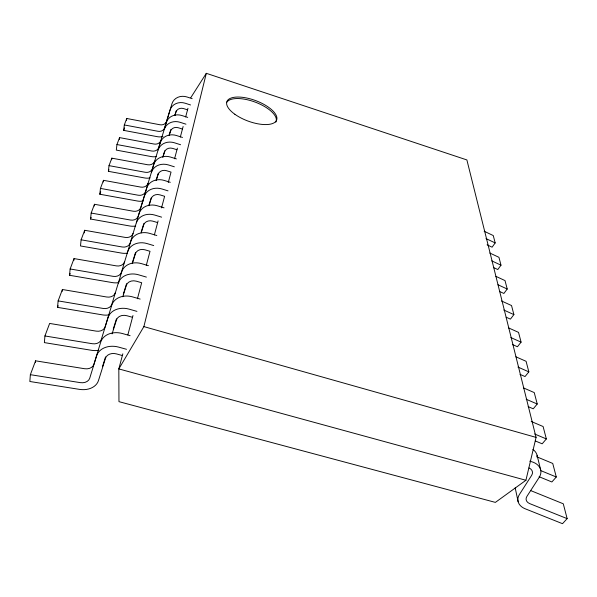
<?xml version="1.0" encoding="UTF-8"?>
<svg xmlns="http://www.w3.org/2000/svg" width="597" height="597" viewBox="0 0 597 597"><rect width="100%" height="100%" fill="white"/><g stroke="black" fill="none" stroke-linecap="round" stroke-linejoin="round"><path stroke-width="0.9" d="M130.094 335.686L122.37 333.514A17.977 13.918 12.2 0 0 100.729 342.096L93.893 364.319A8.94 6.798 13.2 0 1 84.543 368.715L35.574 360.827L30.357 374.677L29.85 381.498L79.505 389.378A18.201 13.716 13 0 0 98.475 380.558L105.497 358.215A9.149 7.022 11.9 0 1 116.482 353.909L122.37 355.536M35.439 362.521L35.574 360.827M140.153 299.075L132.385 296.843A17.089 13.559 12.8 0 0 111.751 305.194L105.102 326.835A8.5 6.627 13.9 0 1 96.177 331.126L49.641 323.44L44.924 335.962L44.379 342.611L91.535 350.297A17.298 13.373 13.7 0 0 98.617 350.275M109.184 314.843A16.477 13.037 14.4 0 1 102.438 314.873L57.551 307.365L58.125 300.888L62.409 289.508L106.729 297.007A8.104 6.463 14.7 0 0 115.273 292.828M62.237 291.343L62.409 289.508M118.818 282.575A15.731 12.701 15.2 0 1 112.363 282.597L69.536 275.284L70.133 268.971L74.043 258.583L116.363 265.889A7.746 6.291 15.4 0 0 124.549 261.822M73.871 260.374L74.043 258.583M133.034 233.442A7.418 6.134 16.2 0 1 125.176 237.405L84.684 230.285L81.102 239.807L80.498 245.957L121.445 253.083A15.052 12.373 16 0 0 127.624 253.061M84.423 232.897L84.684 230.285M135.706 225.964A14.432 12.059 16.8 0 1 129.788 225.987L90.55 219.032L91.177 213.047L94.468 204.286L133.273 211.226A7.112 5.977 17.1 0 0 140.832 207.368L146.81 187.898A14.283 12.179 16 0 1 164.182 180.421L170.279 182.309M94.289 205.987L94.468 204.286M143.161 201.002A13.858 11.753 17.7 0 1 137.467 201.025L99.818 194.241L100.445 188.406L103.482 180.324L140.743 187.092A6.836 5.821 18 0 0 148.026 183.324M103.303 181.973L103.482 180.324M150.041 177.928A13.335 11.455 18.7 0 1 144.571 177.943L108.378 171.332L109.012 165.638L111.826 158.16L147.653 164.757A6.582 5.679 19 0 0 154.675 161.086M111.639 159.772L111.826 158.16M160.847 140.467A6.343 5.537 20 0 1 154.063 144.041L119.557 137.608L116.945 144.549L116.311 150.101L151.153 156.556A12.843 11.164 19.7 0 0 156.429 156.533M119.348 139.444L119.557 137.608M162.974 136.504A12.395 10.888 20.8 0 1 157.272 136.668L123.683 130.37L124.318 124.952L126.751 118.49L160.026 124.773A6.119 5.395 21.2 0 0 166.585 121.281L171.966 103.714A12.283 10.977 20.3 0 1 186.98 96.975L192.189 98.677M126.534 120.281L126.751 118.49M122.825 353.827L118.825 368.916L118.96 401.654L495.376 502.39L525.927 480.272L536.069 437.392L466.884 159.936L206.308 73.312L190.771 97.692M525.927 480.272L118.825 368.916L143.884 326.604L206.308 73.312M127.862 334.85L132.974 315.552M137.437 298.739L141.683 282.739L136.37 281.194A8.276 6.664 13.3 0 0 126.377 285.276L122.788 296.761M146.287 265.374L150.019 251.307L144.959 249.807A7.903 6.485 14.1 0 0 135.4 253.777L132.444 263.24M154.369 234.927L158.086 220.905M161.533 207.898L164.615 196.301L159.981 194.876A7.246 6.149 15.7 0 0 151.19 198.637L148.974 205.764M168.272 182.495L171.033 172.1L166.593 170.712A6.955 5.985 16.6 0 0 158.138 174.369L156.25 180.443M174.57 158.765L177.391 148.123M180.324 137.079L183.122 126.519M185.66 116.945L187.958 108.281M174.839 115.258L176.197 110.87M174.914 115.505L176.011 111.967A6.216 5.537 19.9 0 1 183.592 108.579L187.54 109.863M169.257 134.668L170.854 129.534M169.152 135.549L170.488 131.228A6.448 5.679 18.7 0 1 178.346 127.758L182.443 129.071M162.839 156.907L164.75 150.757M162.899 157.287L164.548 151.974A6.694 5.828 17.6 0 1 172.697 148.407L176.958 149.757M156.138 180.175L158.28 173.294M148.989 205.017L151.19 197.95M141.19 232.091L143.892 223.42M141.183 232.882L143.638 225.009A7.56 6.313 14.9 0 1 152.795 221.144L157.63 222.606M132.228 263.105L135.556 252.427M123.303 294.179L126.586 283.672M113.243 329.126L116.49 318.768M112.094 333.857L116.46 319.925A8.694 6.843 12.6 0 1 126.922 315.731L132.512 317.32M102.468 366.662L105.527 356.916M57.551 307.365L58.155 305.731M69.536 275.284L70.185 273.545M90.55 219.032L91.154 217.435M99.818 194.241L100.729 191.801M108.378 171.332L108.997 169.66M123.683 130.37L124.594 127.93M484.16 231.24L493.264 235.561L495.182 242.927L492.1 247.188L487.085 244.822M489.831 253.038L498.943 257.314L500.995 265.187L497.786 269.531L493.607 267.59M495.876 276.351L505.017 280.583L507.219 289.023L503.883 293.455L499.689 291.53M501.51 300.97L511.532 305.545L513.898 314.612L510.42 319.134L506.196 317.223M508.443 327.843L518.532 332.38L521.084 342.141L517.45 346.753L512.353 344.484M515.898 356.805L526.084 361.304L528.838 371.856L525.039 376.558L520.024 374.364M523.382 387.863L534.248 392.587L537.233 404.012L533.248 408.811L528.173 406.632M531.233 421.467L543.106 426.519L546.345 438.937L542.166 443.817L535.3 440.937M536.763 456.795L552.74 463.444L556.285 477.003L551.874 481.966L539.106 476.727M530.696 490.585L563.277 503.793L567.15 518.636L562.501 523.688L525.159 508.771A16.582 11.656 -8.8 0 1 519.465 494.406L531.666 475.331A8.433 6.045 -8.9 0 0 529.039 467.936M30.357 374.677L80.237 382.632A9.097 6.858 13 0 0 89.737 378.192L96.639 355.775A18.306 14.044 11.9 0 1 118.654 347.118L126.527 349.297M44.924 335.962L92.274 343.715A8.649 6.686 13.7 0 0 101.348 339.394L108.064 317.552A17.388 13.686 12.6 0 1 129.034 309.119L136.937 311.373M58.125 300.888L103.191 308.455A8.239 6.515 14.4 0 0 111.863 304.239L121.751 271.754A16.291 13.201 13.6 0 1 141.459 263.628L148.437 265.68M70.133 268.971L113.124 276.344A7.865 6.351 15.2 0 0 121.43 272.239L130.847 241.3A15.559 12.85 14.3 0 1 149.713 233.397L156.817 235.524M81.102 239.807L122.206 246.986A7.53 6.186 16 0 0 130.176 242.986L139.168 213.457A14.895 12.515 15.2 0 1 157.265 205.771L164.048 207.838M91.177 213.047L130.542 220.047A7.216 6.03 16.8 0 0 138.205 216.151L144.235 196.51A14.492 12.298 15.7 0 1 161.854 188.95L168.033 190.861M100.445 188.406L138.22 195.226A6.933 5.873 17.7 0 0 145.601 191.428L153.839 164.362A13.724 11.865 17 0 1 170.563 157.078L176.406 158.921M109.012 165.638L145.317 172.294A6.664 5.724 18.7 0 0 152.429 168.593L160.339 142.608A13.209 11.559 18 0 1 176.451 135.519L182.495 137.444M116.945 144.549L151.899 151.041A6.425 5.582 19.7 0 0 158.757 147.429L166.369 122.452A12.731 11.261 19.1 0 1 181.906 115.534L187.727 117.415M124.318 124.952L158.011 131.288A6.194 5.448 20.8 0 0 164.645 127.765L170.07 110.049A12.433 11.074 19.9 0 1 185.264 103.251L190.54 104.968M529.77 461.19L531.464 461.66A16.873 12.089 -8.9 0 1 539.188 477.391L526.897 496.413A8.291 5.828 -8.8 0 0 529.718 503.614L567.15 518.636M143.884 326.604L536.069 437.392M146.399 277.098L138.414 274.769A16.559 13.321 13.3 0 0 118.4 282.971M153.705 245.561L146.944 243.546A15.806 12.97 14.1 0 0 127.795 251.531M161.615 217.151L154.727 215.062A15.119 12.627 14.9 0 0 136.37 222.823M174.339 166.802L168.414 164.944A13.918 11.97 16.6 0 0 151.474 172.294M180.593 144.743L174.466 142.795A13.38 11.664 17.6 0 0 158.145 149.951M185.958 124.183L180.063 122.288A12.888 11.365 18.7 0 0 164.332 129.258M540.919 470.667L556.285 477.003M534.606 433.982L546.345 438.937M526.218 399.266L537.233 404.012M517.957 367.073L528.838 371.856M510.868 337.574L521.084 342.141M503.756 310L513.898 314.612M497.973 284.762L507.219 289.023M491.779 260.882L500.995 265.187M485.98 238.576L495.182 242.927M537.091 455.287L540.666 469.846M515.196 487.891L518.144 501.778M532.897 449.429A16.589 12.015 -9 0 1 537.337 457.16M226.92 102.094A26.499 10.955 20.3 0 1 257.128 102.871A26.499 10.955 20.3 0 1 275.799 122.146M234.83 114.243A26.522 10.925 20.3 0 0 276.351 120.639A26.522 10.925 20.3 0 0 244.113 97.542A26.522 10.925 20.3 0 0 234.83 114.243"/></g></svg>
